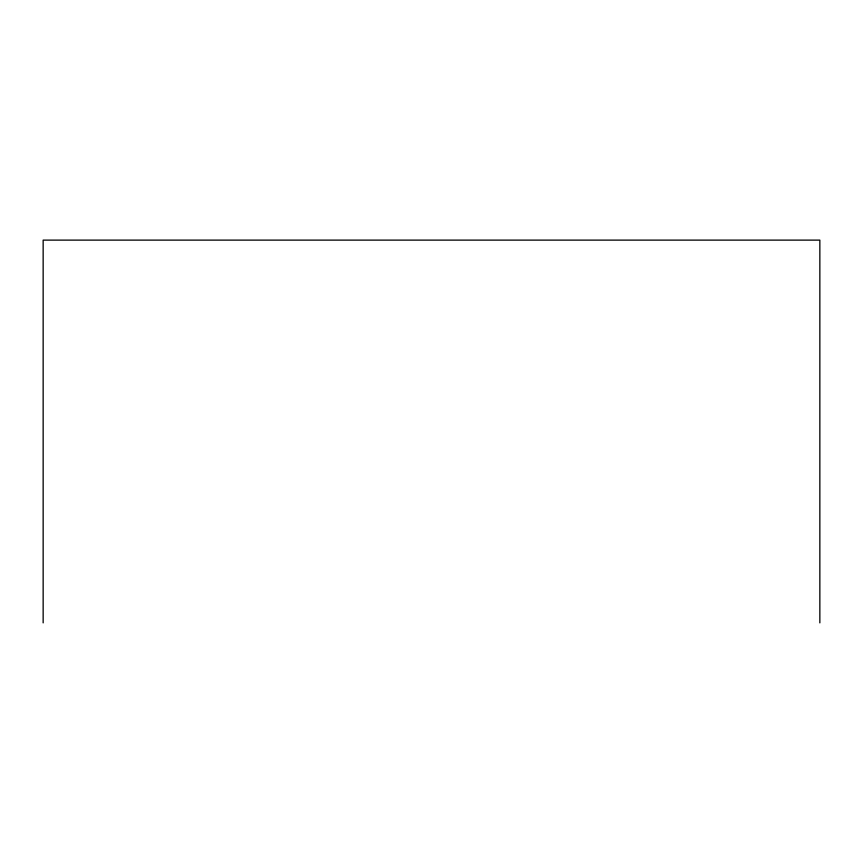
<?xml version="1.0" encoding="UTF-8"?>
<svg xmlns="http://www.w3.org/2000/svg" width="863" height="863" viewBox="0 0 863 863"><rect width="100%" height="100%" fill="white"/><g stroke="black" fill="none" stroke-linecap="round" stroke-linejoin="round"><path stroke-width="1.29" d="M819.85 622.881L819.85 240.119L43.15 240.119L43.15 622.881"/></g></svg>
